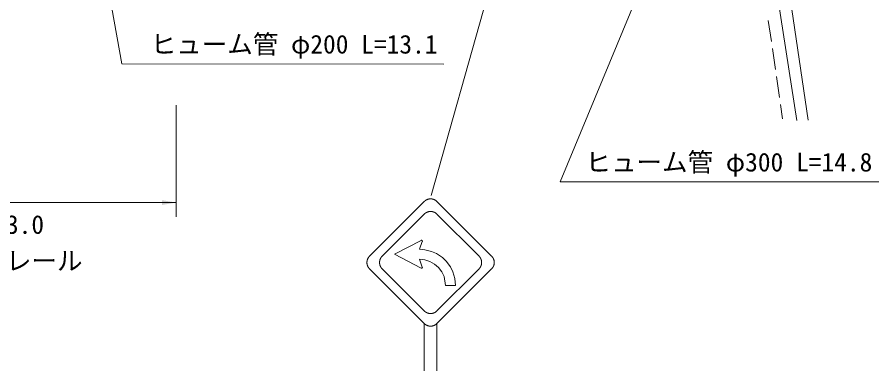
# Model space of a CAD drawing. Units: millimetres, scale not verified. Extents: x 40000 to 680000, y 20000 to 380000.
# Drawn here: x 266422 to 327242, y 261503 to 286472 of the extents above; entities that cross this region are included whole.
import ezdxf
from ezdxf.enums import TextEntityAlignment as Align

# ---------------------------------------------------------------- set-up
doc = ezdxf.new("R2010")
doc.units = ezdxf.units.MM
doc.header["$LTSCALE"] = 1000
for name, color, linetype, lineweight in [('M-STR-HTXT', 7, 'Continuous', 13), ('M-STR-STRC', 7, 'Continuous', 13), ('M-WORK', 1, 'Continuous', 13)]:
    doc.layers.add(name, color=color, linetype=linetype, lineweight=lineweight)
doc.styles.add('ＭＳ ゴシック', font='')
doc.styles.get('ＭＳ ゴシック').set_extended_font_data('MS Gothic')

# ---------------------------------------------------------------- blocks, each defined once
blk = doc.blocks.new('filled_arrow')
at = {"color": 0, "linetype": 'Continuous', "lineweight": -2}
blk.add_solid([(7.5, 1.25), (0, 0), (7.5, -1.25)], dxfattribs=at)

msp = doc.modelspace()

# ---------------------------------------------------------------- linework, layer by layer
at = {"layer": 'M-STR-HTXT'}
for p, q in [((277647, 280251), (277647, 272383)), ((253437, 273383), (277647, 273383))]:
    msp.add_line(p, q, dxfattribs=at)
for points in [[(268766, 311231), (273804, 283169), (296546, 283163)], [(316178, 302426), (304754, 274837), (327242, 274837)]]:
    msp.add_lwpolyline(points, dxfattribs=at)
at = {"layer": 'M-STR-STRC'}
for p, q in [((304993, 306984), (295648, 273884)), ((295158, 273459), (291294, 269595)), ((296049, 273459), (299914, 269595)), ((292184, 269595), (295158, 272568)), ((296049, 272568), (299023, 269595)), ((294931, 270713), (293048, 269730)), ((294812, 270083), (295019, 270635)), ((294812, 270083), (295189, 270055)), ((295189, 270055), (295677, 269933)), ((294931, 268748), (293048, 269730)), ((295677, 269933), (296022, 269779)), ((296022, 269779), (296440, 269499)), ((296440, 269499), (296713, 269238)), ((294812, 269378), (295019, 268826)), ((294812, 269378), (295187, 269339)), ((295187, 269339), (295547, 269226)), ((295547, 269226), (295877, 269042)), ((295877, 269042), (296162, 268795)), ((296713, 269238), (297011, 268833)), ((297011, 268833), (297180, 268496)), ((291294, 268704), (295158, 264839)), ((292184, 268704), (295158, 265730)), ((296049, 265730), (299023, 268704)), ((299914, 268704), (296049, 264839)), ((296162, 268795), (296391, 268495)), ((296391, 268495), (296555, 268155)), ((297180, 268496), (297324, 268014)), ((296555, 268155), (296665, 267525)), ((297324, 268014), (297371, 267525)), ((297371, 267525), (296665, 267525)), ((295158, 264839), (295158, 261503)), ((296049, 264839), (296049, 261503))]:
    msp.add_line(p, q, dxfattribs=at)
for points in [[(295158, 273459), (295166, 273467), (295174, 273475), (295182, 273482), (295191, 273490), (295199, 273497), (295208, 273504), (295216, 273511), (295225, 273518), (295234, 273524), (295243, 273531), (295252, 273537), (295262, 273543), (295271, 273549), (295281, 273555), (295290, 273560), (295300, 273566), (295310, 273571), (295320, 273576), (295330, 273581), (295340, 273586), (295350, 273591), (295360, 273595), (295370, 273599), (295381, 273603), (295391, 273607), (295402, 273611), (295412, 273614), (295423, 273617), (295433, 273620), (295444, 273623), (295455, 273626), (295466, 273629), (295477, 273631), (295488, 273633), (295498, 273635), (295509, 273637), (295520, 273638), (295531, 273640), (295543, 273641), (295554, 273642), (295565, 273643), (295576, 273643), (295587, 273644), (295598, 273644), (295609, 273644), (295620, 273644), (295631, 273643), (295642, 273643), (295654, 273642), (295665, 273641), (295676, 273640), (295687, 273638), (295698, 273637), (295709, 273635), (295720, 273633), (295731, 273631), (295741, 273629), (295752, 273626), (295763, 273623), (295774, 273620), (295784, 273617), (295795, 273614), (295806, 273611), (295816, 273607), (295827, 273603), (295837, 273599), (295847, 273595), (295857, 273591), (295868, 273586), (295878, 273581), (295888, 273576), (295898, 273571), (295907, 273566), (295917, 273560), (295927, 273555), (295936, 273549), (295945, 273543), (295955, 273537), (295964, 273531), (295973, 273524), (295982, 273518), (295991, 273511), (295999, 273504), (296008, 273497), (296017, 273490), (296025, 273482), (296033, 273475), (296041, 273467), (296049, 273459)], [(295158, 272568), (295166, 272576), (295174, 272584), (295182, 272591), (295191, 272599), (295199, 272606), (295208, 272613), (295216, 272620), (295225, 272627), (295234, 272633), (295243, 272640), (295252, 272646), (295262, 272652), (295271, 272658), (295281, 272664), (295290, 272669), (295300, 272675), (295310, 272680), (295320, 272685), (295330, 272690), (295340, 272695), (295350, 272700), (295360, 272704), (295370, 272708), (295381, 272712), (295391, 272716), (295402, 272720), (295412, 272723), (295423, 272726), (295433, 272729), (295444, 272732), (295455, 272735), (295466, 272738), (295477, 272740), (295488, 272742), (295498, 272744), (295509, 272746), (295520, 272747), (295531, 272749), (295543, 272750), (295554, 272751), (295565, 272752), (295576, 272752), (295587, 272753), (295598, 272753), (295609, 272753), (295620, 272753), (295631, 272752), (295642, 272752), (295654, 272751), (295665, 272750), (295676, 272749), (295687, 272747), (295698, 272746), (295709, 272744), (295720, 272742), (295731, 272740), (295741, 272738), (295752, 272735), (295763, 272732), (295774, 272729), (295784, 272726), (295795, 272723), (295806, 272720), (295816, 272716), (295827, 272712), (295837, 272708), (295847, 272704), (295857, 272700), (295868, 272695), (295878, 272690), (295888, 272685), (295898, 272680), (295907, 272675), (295917, 272669), (295927, 272664), (295936, 272658), (295945, 272652), (295955, 272646), (295964, 272640), (295973, 272633), (295982, 272627), (295991, 272620), (295999, 272613), (296008, 272606), (296017, 272599), (296025, 272591), (296033, 272584), (296041, 272576), (296049, 272568)], [(294931, 270713), (294932, 270713), (294933, 270714), (294934, 270714), (294935, 270714), (294936, 270715), (294937, 270715), (294938, 270716), (294939, 270716), (294940, 270716), (294941, 270717), (294942, 270717), (294943, 270717), (294944, 270718), (294945, 270718), (294946, 270718), (294947, 270718), (294949, 270719), (294950, 270719), (294951, 270719), (294952, 270719), (294953, 270719), (294954, 270719), (294955, 270720), (294956, 270720), (294957, 270720), (294958, 270720), (294960, 270720), (294961, 270720), (294962, 270720), (294963, 270720), (294964, 270720), (294965, 270720), (294966, 270719), (294967, 270719), (294968, 270719), (294969, 270719), (294971, 270719), (294972, 270719), (294973, 270718), (294974, 270718), (294975, 270718), (294976, 270718), (294977, 270717), (294978, 270717), (294979, 270717), (294980, 270716), (294981, 270716), (294982, 270716), (294983, 270715), (294984, 270715), (294985, 270714), (294986, 270714), (294987, 270713), (294988, 270713), (294989, 270712), (294990, 270712), (294991, 270711), (294992, 270711), (294993, 270710), (294994, 270710), (294995, 270709), (294996, 270708), (294997, 270708), (294998, 270707), (294999, 270706), (295000, 270706), (295000, 270705), (295001, 270704), (295002, 270704), (295003, 270703), (295004, 270702), (295004, 270701), (295005, 270700), (295006, 270700), (295007, 270699), (295007, 270698), (295008, 270697), (295009, 270696), (295010, 270695), (295010, 270695), (295011, 270694), (295012, 270693), (295012, 270692), (295013, 270691), (295013, 270690), (295014, 270689), (295015, 270688), (295015, 270687), (295016, 270686), (295016, 270685), (295017, 270684), (295017, 270683), (295018, 270682), (295018, 270681), (295018, 270680), (295019, 270679), (295019, 270678), (295020, 270677), (295020, 270676), (295020, 270675), (295021, 270674), (295021, 270673), (295021, 270672), (295021, 270671), (295022, 270670), (295022, 270668), (295022, 270667), (295022, 270666), (295022, 270665), (295022, 270664), (295023, 270663), (295023, 270662), (295023, 270661), (295023, 270660), (295023, 270659), (295023, 270657), (295023, 270656), (295023, 270655), (295023, 270654), (295023, 270653), (295023, 270652), (295023, 270651), (295023, 270650), (295022, 270649), (295022, 270647), (295022, 270646), (295022, 270645), (295022, 270644), (295021, 270643), (295021, 270642), (295021, 270641), (295021, 270640), (295020, 270639), (295020, 270638), (295020, 270637), (295019, 270636), (295019, 270635)], [(291294, 268704), (291286, 268712), (291278, 268720), (291271, 268728), (291263, 268736), (291256, 268745), (291249, 268753), (291242, 268762), (291235, 268771), (291229, 268780), (291222, 268789), (291216, 268798), (291210, 268807), (291204, 268817), (291198, 268826), (291192, 268836), (291187, 268846), (291182, 268855), (291177, 268865), (291172, 268875), (291167, 268885), (291162, 268895), (291158, 268906), (291154, 268916), (291150, 268926), (291146, 268937), (291142, 268947), (291139, 268958), (291136, 268968), (291132, 268979), (291130, 268990), (291127, 269001), (291124, 269011), (291122, 269022), (291120, 269033), (291118, 269044), (291116, 269055), (291115, 269066), (291113, 269077), (291112, 269088), (291111, 269099), (291110, 269110), (291110, 269121), (291109, 269133), (291109, 269144), (291109, 269155), (291109, 269166), (291110, 269177), (291110, 269188), (291111, 269199), (291112, 269210), (291113, 269221), (291115, 269232), (291116, 269243), (291118, 269254), (291120, 269265), (291122, 269276), (291124, 269287), (291127, 269298), (291130, 269309), (291132, 269319), (291136, 269330), (291139, 269341), (291142, 269351), (291146, 269362), (291150, 269372), (291154, 269383), (291158, 269393), (291162, 269403), (291167, 269413), (291172, 269423), (291177, 269433), (291182, 269443), (291187, 269453), (291192, 269463), (291198, 269472), (291204, 269482), (291210, 269491), (291216, 269500), (291222, 269510), (291229, 269519), (291235, 269528), (291242, 269536), (291249, 269545), (291256, 269554), (291263, 269562), (291271, 269571), (291278, 269579), (291286, 269587), (291294, 269595)], [(292184, 268704), (292177, 268712), (292169, 268720), (292161, 268728), (292154, 268736), (292147, 268745), (292140, 268753), (292133, 268762), (292126, 268771), (292120, 268780), (292113, 268789), (292107, 268798), (292101, 268807), (292095, 268817), (292089, 268826), (292083, 268836), (292078, 268846), (292073, 268855), (292068, 268865), (292063, 268875), (292058, 268885), (292053, 268895), (292049, 268906), (292045, 268916), (292041, 268926), (292037, 268937), (292033, 268947), (292030, 268958), (292026, 268968), (292023, 268979), (292020, 268990), (292018, 269001), (292015, 269011), (292013, 269022), (292011, 269033), (292009, 269044), (292007, 269055), (292005, 269066), (292004, 269077), (292003, 269088), (292002, 269099), (292001, 269110), (292001, 269121), (292000, 269133), (292000, 269144), (292000, 269155), (292000, 269166), (292001, 269177), (292001, 269188), (292002, 269199), (292003, 269210), (292004, 269221), (292005, 269232), (292007, 269243), (292009, 269254), (292011, 269265), (292013, 269276), (292015, 269287), (292018, 269298), (292020, 269309), (292023, 269319), (292026, 269330), (292030, 269341), (292033, 269351), (292037, 269362), (292041, 269372), (292045, 269383), (292049, 269393), (292053, 269403), (292058, 269413), (292063, 269423), (292068, 269433), (292073, 269443), (292078, 269453), (292083, 269463), (292089, 269472), (292095, 269482), (292101, 269491), (292107, 269500), (292113, 269510), (292120, 269519), (292126, 269528), (292133, 269536), (292140, 269545), (292147, 269554), (292154, 269562), (292161, 269571), (292169, 269579), (292177, 269587), (292184, 269595)], [(299023, 269595), (299031, 269587), (299038, 269579), (299046, 269570), (299053, 269562), (299061, 269553), (299068, 269545), (299075, 269536), (299082, 269527), (299088, 269518), (299095, 269509), (299101, 269499), (299107, 269490), (299113, 269480), (299119, 269471), (299125, 269461), (299130, 269451), (299135, 269441), (299141, 269431), (299146, 269421), (299150, 269411), (299155, 269401), (299159, 269390), (299163, 269380), (299167, 269369), (299171, 269359), (299175, 269348), (299178, 269337), (299182, 269327), (299185, 269316), (299188, 269305), (299190, 269294), (299193, 269283), (299195, 269272), (299197, 269261), (299199, 269250), (299201, 269239), (299202, 269228), (299204, 269217), (299205, 269205), (299206, 269194), (299206, 269183), (299207, 269172), (299207, 269160), (299207, 269149), (299207, 269138), (299207, 269127), (299206, 269116), (299206, 269104), (299205, 269093), (299204, 269082), (299202, 269071), (299201, 269060), (299199, 269048), (299197, 269037), (299195, 269026), (299193, 269015), (299190, 269004), (299188, 268993), (299185, 268983), (299182, 268972), (299178, 268961), (299175, 268950), (299171, 268940), (299167, 268929), (299163, 268919), (299159, 268908), (299155, 268898), (299150, 268888), (299146, 268877), (299141, 268867), (299135, 268857), (299130, 268847), (299125, 268837), (299119, 268828), (299113, 268818), (299107, 268809), (299101, 268799), (299095, 268790), (299088, 268781), (299082, 268772), (299075, 268763), (299068, 268754), (299061, 268745), (299053, 268737), (299046, 268728), (299038, 268720), (299031, 268712), (299023, 268704)], [(299914, 269595), (299921, 269587), (299929, 269579), (299937, 269571), (299944, 269562), (299951, 269554), (299958, 269545), (299965, 269536), (299972, 269528), (299979, 269519), (299985, 269510), (299991, 269500), (299997, 269491), (300003, 269482), (300009, 269472), (300015, 269463), (300020, 269453), (300025, 269443), (300031, 269433), (300035, 269423), (300040, 269413), (300045, 269403), (300049, 269393), (300053, 269383), (300057, 269372), (300061, 269362), (300065, 269351), (300068, 269341), (300072, 269330), (300075, 269319), (300078, 269309), (300080, 269298), (300083, 269287), (300085, 269276), (300087, 269265), (300089, 269254), (300091, 269243), (300093, 269232), (300094, 269221), (300095, 269210), (300096, 269199), (300097, 269188), (300098, 269177), (300098, 269166), (300098, 269155), (300098, 269144), (300098, 269133), (300098, 269121), (300097, 269110), (300096, 269099), (300095, 269088), (300094, 269077), (300093, 269066), (300091, 269055), (300089, 269044), (300087, 269033), (300085, 269022), (300083, 269011), (300080, 269001), (300078, 268990), (300075, 268979), (300072, 268968), (300068, 268958), (300065, 268947), (300061, 268937), (300057, 268926), (300053, 268916), (300049, 268906), (300045, 268895), (300040, 268885), (300035, 268875), (300031, 268865), (300025, 268855), (300020, 268846), (300015, 268836), (300009, 268826), (300003, 268817), (299997, 268807), (299991, 268798), (299985, 268789), (299979, 268780), (299972, 268771), (299965, 268762), (299958, 268753), (299951, 268745), (299944, 268736), (299937, 268728), (299929, 268720), (299921, 268712), (299914, 268704)], [(295019, 268826), (295019, 268825), (295020, 268824), (295020, 268823), (295020, 268822), (295021, 268821), (295021, 268820), (295021, 268819), (295021, 268818), (295022, 268816), (295022, 268815), (295022, 268814), (295022, 268813), (295022, 268812), (295023, 268811), (295023, 268810), (295023, 268809), (295023, 268808), (295023, 268807), (295023, 268805), (295023, 268804), (295023, 268803), (295023, 268802), (295023, 268801), (295023, 268800), (295023, 268799), (295023, 268798), (295022, 268797), (295022, 268796), (295022, 268794), (295022, 268793), (295022, 268792), (295022, 268791), (295021, 268790), (295021, 268789), (295021, 268788), (295021, 268787), (295020, 268786), (295020, 268785), (295020, 268784), (295019, 268783), (295019, 268782), (295018, 268781), (295018, 268780), (295018, 268779), (295017, 268777), (295017, 268776), (295016, 268775), (295016, 268775), (295015, 268774), (295015, 268773), (295014, 268772), (295013, 268771), (295013, 268770), (295012, 268769), (295012, 268768), (295011, 268767), (295010, 268766), (295010, 268765), (295009, 268764), (295008, 268763), (295007, 268763), (295007, 268762), (295006, 268761), (295005, 268760), (295004, 268759), (295004, 268759), (295003, 268758), (295002, 268757), (295001, 268756), (295000, 268756), (295000, 268755), (294999, 268754), (294998, 268754), (294997, 268753), (294996, 268752), (294995, 268752), (294994, 268751), (294993, 268750), (294992, 268750), (294991, 268749), (294990, 268749), (294989, 268748), (294988, 268748), (294987, 268747), (294986, 268747), (294985, 268746), (294984, 268746), (294983, 268745), (294982, 268745), (294981, 268745), (294980, 268744), (294979, 268744), (294978, 268744), (294977, 268743), (294976, 268743), (294975, 268743), (294974, 268742), (294973, 268742), (294972, 268742), (294971, 268742), (294969, 268742), (294968, 268741), (294967, 268741), (294966, 268741), (294965, 268741), (294964, 268741), (294963, 268741), (294962, 268741), (294961, 268741), (294960, 268741), (294958, 268741), (294957, 268741), (294956, 268741), (294955, 268741), (294954, 268741), (294953, 268741), (294952, 268741), (294951, 268742), (294950, 268742), (294949, 268742), (294947, 268742), (294946, 268742), (294945, 268743), (294944, 268743), (294943, 268743), (294942, 268744), (294941, 268744), (294940, 268744), (294939, 268745), (294938, 268745), (294937, 268745), (294936, 268746), (294935, 268746), (294934, 268747), (294933, 268747), (294932, 268748), (294931, 268748)], [(296049, 265730), (296041, 265722), (296033, 265715), (296025, 265707), (296017, 265700), (296008, 265693), (295999, 265685), (295991, 265679), (295982, 265672), (295973, 265665), (295964, 265659), (295955, 265652), (295945, 265646), (295936, 265640), (295927, 265635), (295917, 265629), (295907, 265624), (295898, 265618), (295888, 265613), (295878, 265608), (295868, 265604), (295857, 265599), (295847, 265595), (295837, 265590), (295827, 265586), (295816, 265582), (295806, 265579), (295795, 265575), (295784, 265572), (295774, 265569), (295763, 265566), (295752, 265563), (295741, 265561), (295731, 265558), (295720, 265556), (295709, 265554), (295698, 265553), (295687, 265551), (295676, 265550), (295665, 265548), (295654, 265548), (295642, 265547), (295631, 265546), (295620, 265546), (295609, 265546), (295598, 265546), (295587, 265546), (295576, 265546), (295565, 265547), (295554, 265548), (295543, 265548), (295531, 265550), (295520, 265551), (295509, 265553), (295498, 265554), (295488, 265556), (295477, 265558), (295466, 265561), (295455, 265563), (295444, 265566), (295433, 265569), (295423, 265572), (295412, 265575), (295402, 265579), (295391, 265582), (295381, 265586), (295370, 265590), (295360, 265595), (295350, 265599), (295340, 265604), (295330, 265608), (295320, 265613), (295310, 265618), (295300, 265624), (295290, 265629), (295281, 265635), (295271, 265640), (295262, 265646), (295252, 265652), (295243, 265659), (295234, 265665), (295225, 265672), (295216, 265679), (295208, 265685), (295199, 265693), (295191, 265700), (295182, 265707), (295174, 265715), (295166, 265722), (295158, 265730)], [(296049, 264839), (296041, 264831), (296033, 264824), (296025, 264816), (296017, 264809), (296008, 264802), (295999, 264795), (295991, 264788), (295982, 264781), (295973, 264774), (295964, 264768), (295955, 264762), (295945, 264755), (295936, 264750), (295927, 264744), (295917, 264738), (295907, 264733), (295898, 264727), (295888, 264722), (295878, 264717), (295868, 264713), (295857, 264708), (295847, 264704), (295837, 264699), (295827, 264695), (295816, 264692), (295806, 264688), (295795, 264684), (295784, 264681), (295774, 264678), (295763, 264675), (295752, 264672), (295741, 264670), (295731, 264668), (295720, 264665), (295709, 264663), (295698, 264662), (295687, 264660), (295676, 264659), (295665, 264658), (295654, 264657), (295642, 264656), (295631, 264655), (295620, 264655), (295609, 264655), (295598, 264655), (295587, 264655), (295576, 264655), (295565, 264656), (295554, 264657), (295543, 264658), (295531, 264659), (295520, 264660), (295509, 264662), (295498, 264663), (295488, 264665), (295477, 264668), (295466, 264670), (295455, 264672), (295444, 264675), (295433, 264678), (295423, 264681), (295412, 264684), (295402, 264688), (295391, 264692), (295381, 264695), (295370, 264699), (295360, 264704), (295350, 264708), (295340, 264713), (295330, 264717), (295320, 264722), (295310, 264727), (295300, 264733), (295290, 264738), (295281, 264744), (295271, 264750), (295262, 264755), (295252, 264762), (295243, 264768), (295234, 264774), (295225, 264781), (295216, 264788), (295208, 264795), (295199, 264802), (295191, 264809), (295182, 264816), (295174, 264824), (295166, 264831), (295158, 264839)]]:
    msp.add_lwpolyline(points, dxfattribs=at)
at = {"layer": 'M-WORK'}
for p, q in [((318304, 299422), (321454, 279185)), ((319316, 299217), (322263, 279207)), ((319660, 284758), (319444, 286243)), ((319949, 282779), (319732, 284264)), ((320237, 280800), (320021, 282284)), ((320455, 279304), (320309, 280305))]:
    msp.add_line(p, q, dxfattribs=at)

# ---------------------------------------------------------------- block references
at = {"layer": 'M-STR-HTXT', "xscale": 133, "yscale": 133, "rotation": 180}
msp.add_blockref('filled_arrow', (277647, 273383), dxfattribs=at)

# ---------------------------------------------------------------- texts
at = {"layer": 'M-STR-HTXT', "style": 'ＭＳ ゴシック'}
msp.add_text('ヒューム管 φ200 L=13.1', height=1320, rotation=359.985, dxfattribs=at).set_placement((275847, 284569), align=Align.MIDDLE_LEFT)
for s, p in [('ヒューム管 φ300 L=14.8', (306542, 276237)), ('ガードレール', (260229, 269272))]:
    msp.add_text(s, height=1320, dxfattribs=at).set_placement(p, align=Align.MIDDLE_LEFT)
msp.add_text('L=23.0', height=1320, dxfattribs=at).set_placement((265624, 270776), align=Align.BOTTOM_CENTER)

doc.saveas('drawing.dxf')
